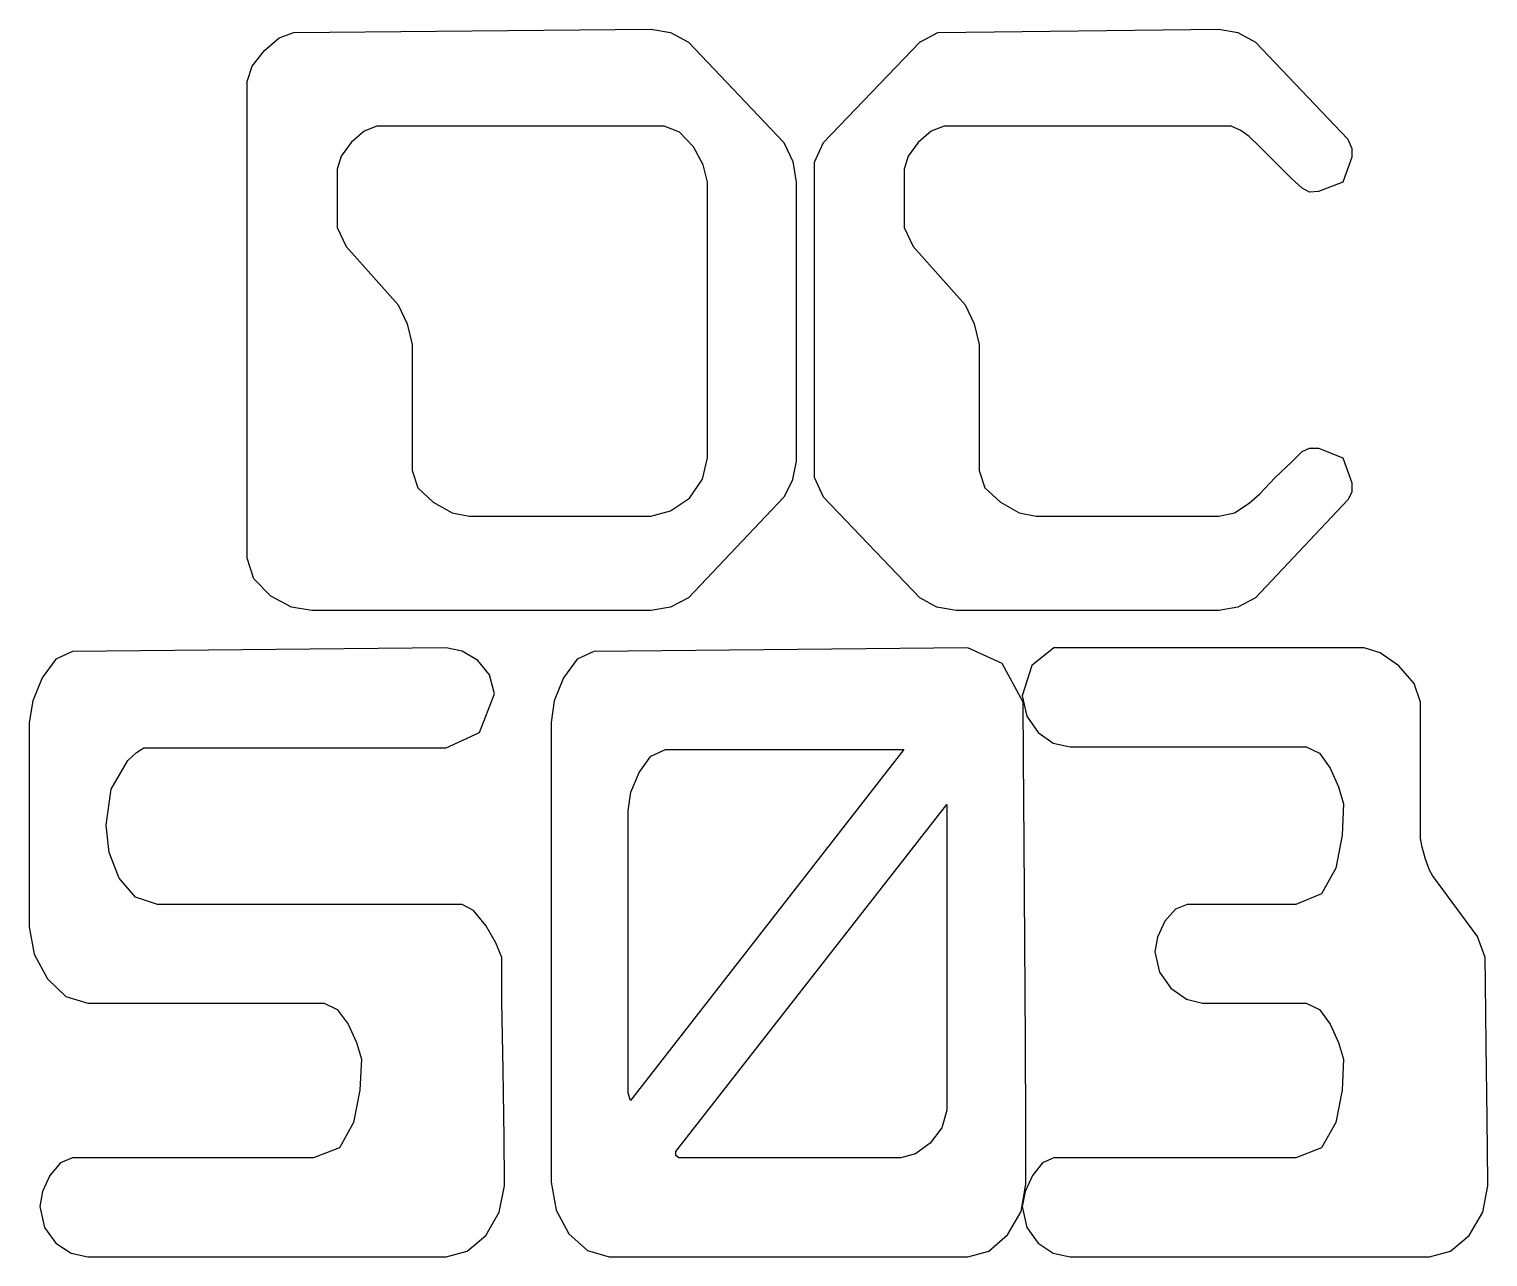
# Model space of a CAD drawing. Extents: x -0.3 to 9.54, y 0.02 to 8.3.
import ezdxf

# ---------------------------------------------------------------- set-up
doc = ezdxf.new("R2010")
doc.units = 0
doc.layers.get('0').update_dxf_attribs({"linetype": 'CONTINUOUS'})

msp = doc.modelspace()

# ---------------------------------------------------------------- linework, layer by layer
at = {"color": 0}
for p, q in [((1.3863, 8.2462), (1.4855, 8.2806)), ((1.4855, 8.2806), (3.8957, 8.3041)), ((3.8957, 8.3041), (4.028, 8.2806)), ((4.028, 8.2806), (4.1493, 8.2172)), ((5.7092, 8.2172), (5.8305, 8.2806)), ((5.8305, 8.2806), (7.7281, 8.3041)), ((7.7281, 8.3041), (7.8548, 8.2806)), ((7.8548, 8.2806), (7.9761, 8.2172)), ((1.2871, 8.1594), (1.3863, 8.2462)), ((4.1493, 8.2172), (4.7928, 7.5393)), ((5.0588, 7.5393), (5.7092, 8.2172)), ((7.9761, 8.2172), (8.5976, 7.5627)), ((1.2044, 8.0546), (1.2871, 8.1594)), ((1.1713, 7.9499), (1.2044, 8.0546)), ((1.1713, 4.7336), (1.1713, 7.9499)), ((1.9596, 7.615), (1.8714, 7.5393)), ((2.0464, 7.6495), (1.9596, 7.615)), ((3.9839, 7.6495), (2.0464, 7.6495)), ((4.0886, 7.6082), (3.9839, 7.6495)), ((4.1824, 7.5103), (4.0886, 7.6082)), ((5.7864, 7.615), (5.6982, 7.5393)), ((5.8732, 7.6495), (5.7864, 7.615)), ((7.8107, 7.6495), (5.8732, 7.6495)), ((7.8769, 7.6206), (7.8107, 7.6495)), ((7.932, 7.5792), (7.8769, 7.6206)), ((1.8714, 7.5393), (1.8052, 7.4469)), ((4.2485, 7.3877), (4.1824, 7.5103)), ((4.7928, 7.5393), (4.8534, 7.4111)), ((4.9982, 7.4056), (5.0588, 7.5393)), ((5.6982, 7.5393), (5.632, 7.4469)), ((8.0037, 7.5103), (7.932, 7.5792)), ((8.1084, 7.4056), (8.0037, 7.5103)), ((8.5976, 7.5627), (8.6251, 7.4979)), ((8.6251, 7.4979), (8.6251, 7.44)), ((1.8052, 7.4469), (1.7777, 7.3587)), ((4.276, 7.2719), (4.2485, 7.3877)), ((4.8534, 7.4111), (4.8755, 7.2719)), ((4.9982, 5.2793), (4.9982, 7.4056)), ((5.632, 7.4469), (5.6045, 7.3587)), ((8.2186, 7.2953), (8.1084, 7.4056)), ((8.6251, 7.44), (8.5645, 7.2719)), ((1.7777, 7.3587), (1.7777, 6.9646)), ((5.6045, 7.3587), (5.6045, 6.9646)), ((8.2903, 7.2319), (8.2186, 7.2953)), ((4.276, 5.4115), (4.276, 7.2719)), ((4.8755, 7.2719), (4.8755, 5.3895)), ((8.3399, 7.203), (8.2903, 7.2319)), ((8.4005, 7.2085), (8.3399, 7.203)), ((8.5645, 7.2719), (8.4005, 7.2085)), ((1.7777, 6.9646), (1.8383, 6.8378)), ((5.6045, 6.9646), (5.6651, 6.8378)), ((1.8383, 6.8378), (2.1897, 6.4437)), ((5.6651, 6.8378), (6.0165, 6.4437)), ((2.1897, 6.4437), (2.2503, 6.3155)), ((6.0165, 6.4437), (6.0772, 6.3155)), ((2.2503, 6.3155), (2.2834, 6.1764)), ((6.0772, 6.3155), (6.1102, 6.1764)), ((2.2834, 6.1764), (2.2834, 5.3248)), ((6.1102, 6.1764), (6.1102, 5.3248)), ((8.2186, 5.3826), (8.2903, 5.4529)), ((8.2903, 5.4529), (8.3399, 5.4763)), ((8.3399, 5.4763), (8.4005, 5.4763)), ((8.4005, 5.4763), (8.5645, 5.4115)), ((2.2834, 5.3248), (2.322, 5.209)), ((4.243, 5.2669), (4.276, 5.4115)), ((4.8755, 5.3895), (4.8479, 5.2558)), ((6.1102, 5.3248), (6.1488, 5.209)), ((8.1084, 5.2793), (8.2186, 5.3826)), ((8.5645, 5.4115), (8.6251, 5.2434)), ((4.1548, 5.1401), (4.243, 5.2669)), ((4.8479, 5.2558), (4.7928, 5.1456)), ((5.0588, 5.1456), (4.9982, 5.2793)), ((8.0037, 5.169), (8.1084, 5.2793)), ((8.6251, 5.2434), (8.6251, 5.18)), ((2.322, 5.209), (2.4267, 5.1112)), ((4.028, 5.0533), (4.1548, 5.1401)), ((4.7928, 5.1456), (4.1493, 4.4676)), ((5.7092, 4.4676), (5.0588, 5.1456)), ((6.1488, 5.209), (6.2535, 5.1112)), ((7.932, 5.1043), (8.0037, 5.169)), ((8.5976, 5.1277), (7.9761, 4.4676)), ((8.6251, 5.18), (8.5976, 5.1277)), ((2.4267, 5.1112), (2.5535, 5.0409)), ((2.5535, 5.0409), (2.6693, 5.0175)), ((3.8957, 5.0175), (4.028, 5.0533)), ((6.2535, 5.1112), (6.3803, 5.0409)), ((6.3803, 5.0409), (6.4961, 5.0175)), ((7.7281, 5.0175), (7.8328, 5.0409)), ((7.8328, 5.0409), (7.932, 5.1043)), ((2.6693, 5.0175), (3.8957, 5.0175)), ((6.4961, 5.0175), (7.7281, 5.0175)), ((1.2154, 4.5944), (1.1713, 4.7336)), ((1.3312, 4.4786), (1.2154, 4.5944)), ((1.469, 4.4042), (1.3312, 4.4786)), ((4.1493, 4.4676), (4.028, 4.4042)), ((5.825, 4.4042), (5.7092, 4.4676)), ((7.9761, 4.4676), (7.8548, 4.4042)), ((1.6068, 4.3808), (1.469, 4.4042)), ((3.8957, 4.3808), (1.6068, 4.3808)), ((4.028, 4.4042), (3.8957, 4.3808)), ((5.9559, 4.3808), (5.825, 4.4042)), ((7.7281, 4.3808), (5.9559, 4.3808)), ((7.8548, 4.4042), (7.7281, 4.3808)), ((-0.1213, 4.0528), (-0.2136, 3.9274)), ((-0.0083, 4.1038), (-0.1213, 4.0528)), ((2.5135, 4.1286), (-0.0083, 4.1038)), ((2.621, 4.1066), (2.5135, 4.1286)), ((2.7271, 4.0431), (2.621, 4.1066)), ((2.8071, 3.9467), (2.7271, 4.0431)), ((3.3969, 4.0528), (3.3045, 3.9274)), ((3.5099, 4.1038), (3.3969, 4.0528)), ((6.0331, 4.1286), (3.5099, 4.1038)), ((6.2646, 4.0225), (6.0331, 4.1286)), ((6.6146, 4.1286), (6.4657, 4.0101)), ((6.8502, 4.1286), (6.6146, 4.1286)), ((7.2223, 4.1286), (6.8502, 4.1286)), ((7.655, 4.1286), (7.2223, 4.1286)), ((8.0863, 4.1286), (7.655, 4.1286)), ((8.4501, 4.1286), (8.0863, 4.1286)), ((8.694, 4.1286), (8.4501, 4.1286)), ((8.7078, 4.1286), (8.694, 4.1286)), ((8.8167, 4.0942), (8.7078, 4.1286)), ((8.9421, 4.0073), (8.8167, 4.0942)), ((2.8401, 3.8185), (2.8071, 3.9467)), ((6.4065, 3.7634), (6.2646, 4.0225)), ((6.4657, 4.0101), (6.401, 3.8062)), ((9.0454, 3.8888), (8.9421, 4.0073)), ((-0.2136, 3.9274), (-0.2756, 3.7703)), ((3.3045, 3.9274), (3.2425, 3.7703)), ((9.0895, 3.7634), (9.0454, 3.8888)), ((-0.2756, 3.7703), (-0.3004, 3.6242)), ((2.7395, 3.5581), (2.8401, 3.8185)), ((3.2425, 3.7703), (3.2218, 3.6242)), ((6.401, 3.8062), (6.4327, 3.6669)), ((6.4093, 3.3872), (6.4065, 3.7634)), ((9.0895, 2.8415), (9.0895, 3.7634)), ((6.4327, 3.6669), (6.5085, 3.5567)), ((-0.3004, 3.6242), (-0.3004, 2.2462)), ((2.5135, 3.4547), (2.7395, 3.5581)), ((3.2218, 3.6242), (3.2218, 0.5223)), ((6.5085, 3.5567), (6.6091, 3.4851)), ((0.4244, 3.4217), (0.474, 3.4547)), ((0.474, 3.4547), (2.5135, 3.4547)), ((6.6091, 3.4851), (6.7234, 3.4602)), ((6.7234, 3.4602), (8.3178, 3.4602)), ((8.3178, 3.4602), (8.406, 3.4175)), ((0.2522, 3.175), (0.3652, 3.3693)), ((0.3652, 3.3693), (0.4244, 3.4217)), ((5.6017, 3.4423), (3.7565, 1.0749)), ((3.8158, 3.288), (3.8957, 3.3969)), ((3.8957, 3.3969), (3.9935, 3.4423)), ((3.9935, 3.4423), (5.6017, 3.4423)), ((6.4134, 2.814), (6.4093, 3.3872)), ((8.406, 3.4175), (8.4791, 3.3169)), ((3.7607, 3.1543), (3.8158, 3.288)), ((8.4791, 3.3169), (8.5356, 3.1915)), ((0.2191, 2.9325), (0.2522, 3.175)), ((3.7428, 3.0289), (3.7607, 3.1543)), ((8.5356, 3.1915), (8.5686, 3.0758)), ((4.0638, 0.729), (5.8911, 3.0716)), ((5.8911, 3.0716), (5.8911, 1.0087)), ((8.5686, 3.0758), (8.559, 2.8649)), ((3.7428, 1.1231), (3.7428, 3.0289)), ((0.2398, 2.7478), (0.2191, 2.9325)), ((8.559, 2.8649), (8.5163, 2.6417)), ((6.4175, 2.1429), (6.4134, 2.814)), ((9.0992, 2.7836), (9.0895, 2.8415)), ((9.1226, 2.7023), (9.0992, 2.7836)), ((0.3073, 2.5742), (0.2398, 2.7478)), ((9.1488, 2.6293), (9.1226, 2.7023)), ((0.4162, 2.4474), (0.3073, 2.5742)), ((8.5163, 2.6417), (8.4198, 2.4681)), ((9.1695, 2.5921), (9.1488, 2.6293)), ((9.4726, 2.1801), (9.1695, 2.5921)), ((8.4198, 2.4681), (8.2462, 2.3978)), ((0.565, 2.3978), (0.4162, 2.4474)), ((2.6224, 2.3978), (0.565, 2.3978)), ((2.6982, 2.3565), (2.6224, 2.3978)), ((7.4359, 2.3647), (7.3642, 2.2834)), ((7.5131, 2.3978), (7.4359, 2.3647)), ((8.2462, 2.3978), (7.5131, 2.3978)), ((2.7809, 2.2559), (2.6982, 2.3565)), ((7.3642, 2.2834), (7.3146, 2.1773)), ((-0.3004, 2.2462), (-0.266, 2.0615)), ((2.8498, 2.1373), (2.7809, 2.2559)), ((7.3146, 2.1773), (7.2953, 2.0767)), ((9.525, 2.0395), (9.4726, 2.1801)), ((2.8884, 2.0395), (2.8498, 2.1373)), ((6.423, 1.4731), (6.4175, 2.1429)), ((7.2953, 2.0767), (7.327, 1.9403)), ((-0.266, 2.0615), (-0.1778, 1.8948)), ((2.8897, 1.7391), (2.8884, 2.0395)), ((9.5264, 1.8672), (9.525, 2.0395)), ((-0.1778, 1.8948), (-0.0524, 1.7763)), ((7.327, 1.9403), (7.4042, 1.8314)), ((-0.0524, 1.7763), (0.0951, 1.7308)), ((7.4042, 1.8314), (7.5089, 1.7584)), ((9.5319, 1.4511), (9.5264, 1.8672)), ((0.0951, 1.7308), (1.6908, 1.7308)), ((1.6908, 1.7308), (1.7777, 1.6881)), ((1.7777, 1.6881), (1.8521, 1.5889)), ((2.898, 1.2816), (2.8897, 1.7391)), ((7.5089, 1.7584), (7.6178, 1.7308)), ((7.6178, 1.7308), (8.3178, 1.7308)), ((8.3178, 1.7308), (8.406, 1.6881)), ((8.406, 1.6881), (8.4791, 1.5889)), ((1.8521, 1.5889), (1.9086, 1.4662)), ((8.4791, 1.5889), (8.5356, 1.4662)), ((1.9086, 1.4662), (1.9417, 1.3532)), ((6.4258, 0.8985), (6.423, 1.4731)), ((8.5356, 1.4662), (8.5686, 1.3532)), ((9.5388, 0.9508), (9.5319, 1.4511)), ((1.9417, 1.3532), (1.932, 1.1451)), ((2.9049, 0.8227), (2.898, 1.2816)), ((8.5686, 1.3532), (8.559, 1.1451)), ((1.932, 1.1451), (1.8893, 0.926)), ((3.7565, 1.0749), (3.7428, 1.1231)), ((8.559, 1.1451), (8.5163, 0.926)), ((5.8911, 1.0087), (5.8581, 0.8902)), ((1.8893, 0.926), (1.7928, 0.7552)), ((5.8581, 0.8902), (5.7795, 0.7869)), ((6.4258, 0.5223), (6.4258, 0.8985)), ((8.5163, 0.926), (8.4198, 0.7552)), ((9.5429, 0.5223), (9.5388, 0.9508)), ((2.9063, 0.5223), (2.9049, 0.8227)), ((1.7928, 0.7552), (1.6192, 0.6863)), ((4.0638, 0.7235), (4.0638, 0.729)), ((4.0638, 0.7042), (4.0638, 0.7235)), ((4.0831, 0.6863), (4.0638, 0.7042)), ((5.6803, 0.7138), (5.5824, 0.6863)), ((5.7795, 0.7869), (5.6803, 0.7138)), ((8.4198, 0.7552), (8.2462, 0.6863)), ((-0.0882, 0.6532), (-0.1599, 0.5691)), ((-0.0083, 0.6863), (-0.0882, 0.6532)), ((1.6192, 0.6863), (-0.0083, 0.6863)), ((5.5824, 0.6863), (4.0831, 0.6863)), ((6.5388, 0.6532), (6.4699, 0.5691)), ((6.6146, 0.6863), (6.5388, 0.6532)), ((8.2462, 0.6863), (6.6146, 0.6863)), ((-0.1599, 0.5691), (-0.2095, 0.4603)), ((2.8718, 0.3197), (2.9063, 0.4988)), ((2.9063, 0.4988), (2.9063, 0.5223)), ((3.2218, 0.5223), (3.2549, 0.3349)), ((6.3927, 0.3252), (6.4258, 0.5099)), ((6.4699, 0.5691), (6.4203, 0.4603)), ((6.4258, 0.5099), (6.4258, 0.5223)), ((9.5084, 0.3197), (9.5429, 0.4988)), ((9.5429, 0.4988), (9.5429, 0.5223)), ((-0.2095, 0.4603), (-0.2288, 0.3583)), ((6.4203, 0.4603), (6.401, 0.3583)), ((-0.2288, 0.3583), (-0.1971, 0.2164)), ((2.7809, 0.164), (2.8718, 0.3197)), ((3.2549, 0.3349), (3.3417, 0.1736)), ((6.3018, 0.1681), (6.3927, 0.3252)), ((6.401, 0.3583), (6.4327, 0.2164)), ((9.4175, 0.164), (9.5084, 0.3197)), ((-0.1971, 0.2164), (-0.1213, 0.1116)), ((6.4327, 0.2164), (6.5085, 0.1116)), ((-0.1213, 0.1116), (-0.0179, 0.0441)), ((2.6555, 0.0579), (2.7809, 0.164)), ((3.3417, 0.1736), (3.4672, 0.062)), ((6.175, 0.0579), (6.3018, 0.1681)), ((6.5085, 0.1116), (6.6091, 0.0441)), ((9.2921, 0.0579), (9.4175, 0.164)), ((-0.0179, 0.0441), (0.0951, 0.0193)), ((0.0951, 0.0193), (2.5135, 0.0193)), ((2.5135, 0.0193), (2.6555, 0.0579)), ((3.4672, 0.062), (3.6146, 0.0193)), ((3.6146, 0.0193), (6.0331, 0.0193)), ((6.0331, 0.0193), (6.175, 0.0579)), ((6.6091, 0.0441), (6.7234, 0.0193)), ((6.7234, 0.0193), (9.1502, 0.0193)), ((9.1502, 0.0193), (9.2921, 0.0579))]:
    msp.add_line(p, q, dxfattribs=at)

doc.saveas('drawing.dxf')
